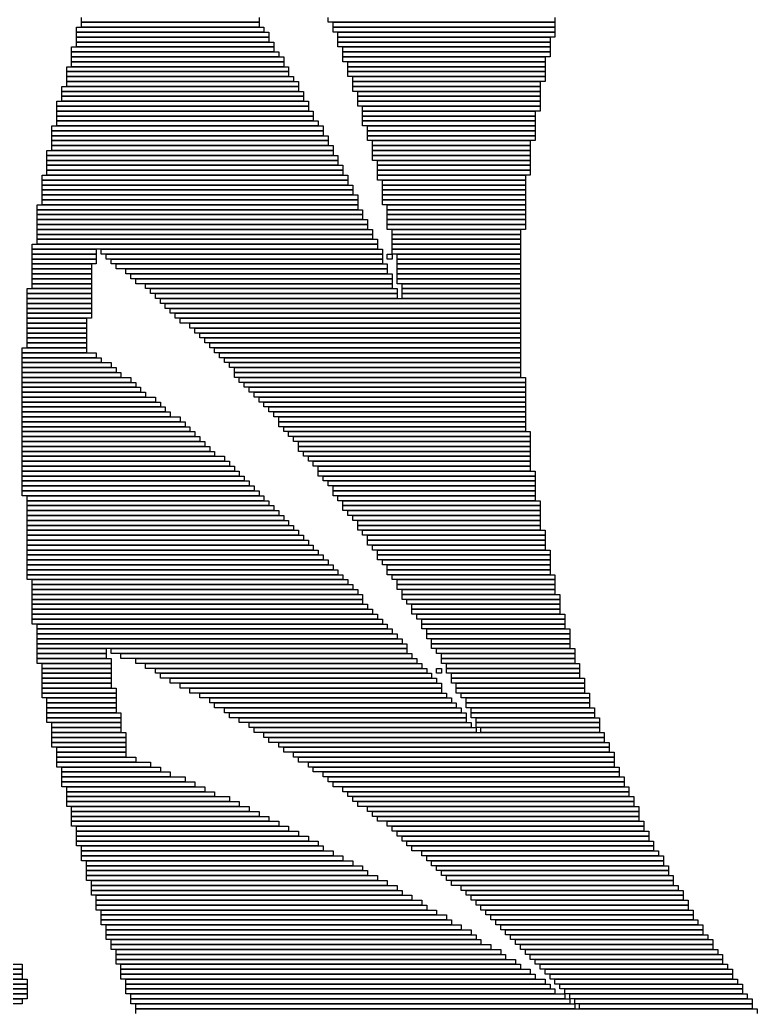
# Model space of a CAD drawing. Extents: x 24 to 1007, y 0 to 1020.
# Drawn here: x 354.5 to 504, y 213.5 to 414.5 of the extents above; entities that cross this region are included whole.
import ezdxf

# ---------------------------------------------------------------- set-up
doc = ezdxf.new("R2010")
doc.units = 0

msp = doc.modelspace()

# ---------------------------------------------------------------- linework, layer by layer
for p, q in [((367, 414), (367, 415)), ((403, 415), (403, 414)), ((417, 414), (417, 415)), ((463, 415), (463, 414)), ((366, 413), (404, 413)), ((366, 412), (366, 413)), ((403, 414), (367, 414)), ((367, 414), (403, 414)), ((367, 413), (367, 414)), ((403, 413), (367, 413)), ((403, 414), (403, 413)), ((404, 413), (404, 412)), ((463, 414), (417, 414)), ((418, 414), (463, 414)), ((418, 413), (418, 414)), ((463, 413), (418, 413)), ((418, 413), (463, 413)), ((418, 412), (418, 413)), ((463, 414), (463, 413)), ((463, 413), (463, 412)), ((404, 412), (366, 412)), ((366, 412), (405, 412)), ((366, 411), (366, 412)), ((405, 411), (366, 411)), ((366, 411), (405, 411)), ((366, 410), (366, 411)), ((405, 412), (405, 411)), ((405, 411), (405, 410)), ((463, 412), (418, 412)), ((419, 412), (463, 412)), ((419, 411), (419, 412)), ((463, 411), (419, 411)), ((419, 411), (462, 411)), ((419, 410), (419, 411)), ((462, 411), (462, 410)), ((463, 412), (463, 411)), ((365, 409), (406, 409)), ((365, 408), (365, 409)), ((405, 410), (366, 410)), ((366, 410), (406, 410)), ((366, 409), (366, 410)), ((406, 409), (366, 409)), ((406, 410), (406, 409)), ((406, 409), (406, 408)), ((462, 410), (419, 410)), ((419, 410), (462, 410)), ((419, 409), (419, 410)), ((462, 409), (419, 409)), ((420, 409), (462, 409)), ((420, 408), (420, 409)), ((462, 410), (462, 409)), ((462, 409), (462, 408)), ((406, 408), (365, 408)), ((365, 408), (407, 408)), ((365, 407), (365, 408)), ((407, 407), (365, 407)), ((365, 407), (408, 407)), ((365, 406), (365, 407)), ((407, 408), (407, 407)), ((408, 407), (408, 406)), ((462, 408), (420, 408)), ((420, 408), (462, 408)), ((420, 407), (420, 408)), ((462, 407), (420, 407)), ((420, 407), (461, 407)), ((420, 406), (420, 407)), ((461, 407), (461, 406)), ((462, 408), (462, 407)), ((364, 405), (409, 405)), ((364, 404), (364, 405)), ((408, 406), (365, 406)), ((365, 406), (408, 406)), ((365, 405), (365, 406)), ((408, 405), (365, 405)), ((408, 406), (408, 405)), ((409, 405), (409, 404)), ((461, 406), (420, 406)), ((421, 406), (461, 406)), ((421, 405), (421, 406)), ((461, 405), (421, 405)), ((421, 405), (461, 405)), ((421, 404), (421, 405)), ((461, 406), (461, 405)), ((461, 405), (461, 404)), ((409, 404), (364, 404)), ((364, 404), (409, 404)), ((364, 403), (364, 404)), ((409, 403), (364, 403)), ((364, 403), (410, 403)), ((364, 402), (364, 403)), ((410, 402), (364, 402)), ((364, 402), (411, 402)), ((364, 401), (364, 402)), ((409, 404), (409, 403)), ((410, 403), (410, 402)), ((411, 402), (411, 401)), ((461, 404), (421, 404)), ((421, 404), (461, 404)), ((421, 403), (421, 404)), ((461, 403), (421, 403)), ((422, 403), (461, 403)), ((422, 402), (422, 403)), ((461, 402), (422, 402)), ((422, 402), (460, 402)), ((422, 401), (422, 402)), ((460, 402), (460, 401)), ((461, 404), (461, 403)), ((461, 403), (461, 402)), ((363, 401), (411, 401)), ((363, 400), (363, 401)), ((411, 400), (363, 400)), ((363, 400), (412, 400)), ((363, 399), (363, 400)), ((411, 401), (364, 401)), ((411, 401), (411, 400)), ((412, 400), (412, 399)), ((460, 401), (422, 401)), ((422, 401), (460, 401)), ((422, 400), (422, 401)), ((460, 400), (422, 400)), ((423, 400), (460, 400)), ((423, 399), (423, 400)), ((460, 401), (460, 400)), ((460, 400), (460, 399)), ((362, 398), (413, 398)), ((362, 397), (362, 398)), ((412, 399), (363, 399)), ((363, 399), (412, 399)), ((363, 398), (363, 399)), ((412, 398), (363, 398)), ((412, 399), (412, 398)), ((413, 398), (413, 397)), ((460, 399), (423, 399)), ((423, 399), (460, 399)), ((423, 398), (423, 399)), ((460, 398), (423, 398)), ((423, 398), (460, 398)), ((423, 397), (423, 398)), ((460, 399), (460, 398)), ((460, 398), (460, 397)), ((413, 397), (362, 397)), ((362, 397), (413, 397)), ((362, 396), (362, 397)), ((413, 396), (362, 396)), ((362, 396), (414, 396)), ((362, 395), (362, 396)), ((413, 397), (413, 396)), ((414, 396), (414, 395)), ((460, 397), (423, 397)), ((424, 397), (460, 397)), ((424, 396), (424, 397)), ((460, 396), (424, 396)), ((424, 396), (459, 396)), ((424, 395), (424, 396)), ((459, 396), (459, 395)), ((460, 397), (460, 396)), ((414, 395), (362, 395)), ((362, 395), (414, 395)), ((362, 394), (362, 395)), ((414, 394), (362, 394)), ((362, 394), (415, 394)), ((362, 393), (362, 394)), ((414, 395), (414, 394)), ((415, 394), (415, 393)), ((459, 395), (424, 395)), ((424, 395), (459, 395)), ((424, 394), (424, 395)), ((459, 394), (424, 394)), ((424, 394), (459, 394)), ((424, 393), (424, 394)), ((459, 395), (459, 394)), ((459, 394), (459, 393)), ((361, 393), (416, 393)), ((361, 392), (361, 393)), ((416, 392), (361, 392)), ((361, 392), (416, 392)), ((361, 391), (361, 392)), ((415, 393), (362, 393)), ((416, 393), (416, 392)), ((416, 392), (416, 391)), ((459, 393), (424, 393)), ((425, 393), (459, 393)), ((425, 392), (425, 393)), ((459, 392), (425, 392)), ((425, 392), (459, 392)), ((425, 391), (425, 392)), ((459, 393), (459, 392)), ((459, 392), (459, 391)), ((416, 391), (361, 391)), ((361, 391), (417, 391)), ((361, 390), (361, 391)), ((417, 390), (361, 390)), ((361, 390), (417, 390)), ((361, 389), (361, 390)), ((417, 391), (417, 390)), ((417, 390), (417, 389)), ((459, 391), (425, 391)), ((425, 391), (459, 391)), ((425, 390), (425, 391)), ((459, 390), (425, 390)), ((426, 390), (458, 390)), ((426, 389), (426, 390)), ((458, 390), (458, 389)), ((459, 391), (459, 390)), ((360, 388), (418, 388)), ((360, 387), (360, 388)), ((417, 389), (361, 389)), ((361, 389), (418, 389)), ((361, 388), (361, 389)), ((418, 388), (361, 388)), ((418, 389), (418, 388)), ((418, 388), (418, 387)), ((458, 389), (426, 389)), ((426, 389), (458, 389)), ((426, 388), (426, 389)), ((458, 388), (426, 388)), ((426, 388), (458, 388)), ((426, 387), (426, 388)), ((458, 389), (458, 388)), ((458, 388), (458, 387)), ((418, 387), (360, 387)), ((360, 387), (419, 387)), ((360, 386), (360, 387)), ((419, 386), (360, 386)), ((360, 386), (419, 386)), ((360, 385), (360, 386)), ((419, 387), (419, 386)), ((419, 386), (419, 385)), ((458, 387), (426, 387)), ((426, 387), (458, 387)), ((426, 386), (426, 387)), ((458, 386), (426, 386)), ((427, 386), (458, 386)), ((427, 385), (427, 386)), ((458, 387), (458, 386)), ((458, 386), (458, 385)), ((419, 385), (360, 385)), ((360, 385), (420, 385)), ((360, 384), (360, 385)), ((420, 384), (360, 384)), ((360, 384), (420, 384)), ((360, 383), (360, 384)), ((420, 385), (420, 384)), ((420, 384), (420, 383)), ((458, 385), (427, 385)), ((427, 385), (458, 385)), ((427, 384), (427, 385)), ((458, 384), (427, 384)), ((427, 384), (458, 384)), ((427, 383), (427, 384)), ((458, 385), (458, 384)), ((458, 384), (458, 383)), ((359, 383), (421, 383)), ((359, 382), (359, 383)), ((421, 382), (359, 382)), ((359, 382), (421, 382)), ((359, 381), (359, 382)), ((420, 383), (360, 383)), ((421, 383), (421, 382)), ((421, 382), (421, 381)), ((458, 383), (427, 383)), ((427, 383), (457, 383)), ((427, 382), (427, 383)), ((457, 382), (427, 382)), ((428, 382), (457, 382)), ((428, 381), (428, 382)), ((457, 383), (457, 382)), ((457, 382), (457, 381)), ((421, 381), (359, 381)), ((359, 381), (422, 381)), ((359, 380), (359, 381)), ((422, 380), (359, 380)), ((359, 380), (422, 380)), ((359, 379), (359, 380)), ((422, 381), (422, 380)), ((422, 380), (422, 379)), ((457, 381), (428, 381)), ((428, 381), (457, 381)), ((428, 380), (428, 381)), ((457, 380), (428, 380)), ((428, 380), (457, 380)), ((428, 379), (428, 380)), ((457, 381), (457, 380)), ((457, 380), (457, 379)), ((422, 379), (359, 379)), ((359, 379), (423, 379)), ((359, 378), (359, 379)), ((423, 378), (359, 378)), ((359, 378), (423, 378)), ((359, 377), (359, 378)), ((423, 379), (423, 378)), ((423, 378), (423, 377)), ((457, 379), (428, 379)), ((428, 379), (457, 379)), ((428, 378), (428, 379)), ((457, 378), (428, 378)), ((428, 378), (457, 378)), ((428, 377), (428, 378)), ((457, 379), (457, 378)), ((457, 378), (457, 377)), ((358, 377), (423, 377)), ((358, 376), (358, 377)), ((423, 376), (358, 376)), ((358, 376), (424, 376)), ((358, 375), (358, 376)), ((423, 377), (359, 377)), ((423, 377), (423, 376)), ((424, 376), (424, 375)), ((457, 377), (428, 377)), ((429, 377), (457, 377)), ((429, 376), (429, 377)), ((457, 376), (429, 376)), ((429, 376), (457, 376)), ((429, 375), (429, 376)), ((457, 377), (457, 376)), ((457, 376), (457, 375)), ((424, 375), (358, 375)), ((358, 375), (424, 375)), ((358, 374), (358, 375)), ((424, 374), (358, 374)), ((358, 374), (425, 374)), ((358, 373), (358, 374)), ((424, 375), (424, 374)), ((425, 374), (425, 373)), ((457, 375), (429, 375)), ((429, 375), (457, 375)), ((429, 374), (429, 375)), ((457, 374), (429, 374)), ((429, 374), (457, 374)), ((429, 373), (429, 374)), ((457, 375), (457, 374)), ((457, 374), (457, 373)), ((425, 373), (358, 373)), ((358, 373), (425, 373)), ((358, 372), (358, 373)), ((425, 372), (358, 372)), ((358, 372), (426, 372)), ((358, 371), (358, 372)), ((425, 373), (425, 372)), ((426, 372), (426, 371)), ((457, 373), (429, 373)), ((429, 373), (457, 373)), ((429, 372), (429, 373)), ((457, 372), (429, 372)), ((430, 372), (456, 372)), ((430, 371), (430, 372)), ((456, 372), (456, 371)), ((457, 373), (457, 372)), ((426, 371), (358, 371)), ((358, 371), (426, 371)), ((358, 370), (358, 371)), ((426, 370), (358, 370)), ((358, 370), (427, 370)), ((358, 369), (358, 370)), ((426, 371), (426, 370)), ((427, 370), (427, 369)), ((456, 371), (430, 371)), ((430, 371), (456, 371)), ((430, 370), (430, 371)), ((456, 370), (430, 370)), ((430, 370), (456, 370)), ((430, 369), (430, 370)), ((456, 371), (456, 370)), ((456, 370), (456, 369)), ((357, 369), (427, 369)), ((357, 368), (357, 369)), ((427, 368), (357, 368)), ((357, 368), (370, 368)), ((357, 367), (357, 368)), ((427, 369), (358, 369)), ((370, 368), (370, 367)), ((371, 368), (428, 368)), ((371, 367), (371, 368)), ((427, 369), (427, 368)), ((428, 368), (428, 367)), ((456, 369), (430, 369)), ((430, 369), (456, 369)), ((430, 368), (430, 369)), ((456, 368), (430, 368)), ((430, 368), (456, 368)), ((430, 367), (430, 368)), ((456, 369), (456, 368)), ((456, 368), (456, 367)), ((370, 367), (357, 367)), ((357, 367), (370, 367)), ((357, 366), (357, 367)), ((370, 366), (357, 366)), ((357, 366), (370, 366)), ((357, 365), (357, 366)), ((370, 367), (370, 366)), ((370, 366), (370, 365)), ((428, 367), (371, 367)), ((372, 367), (428, 367)), ((372, 366), (372, 367)), ((428, 366), (372, 366)), ((373, 366), (428, 366)), ((373, 365), (373, 366)), ((428, 367), (428, 366)), ((428, 366), (428, 365)), ((429, 367), (430, 367)), ((429, 366), (429, 367)), ((430, 366), (429, 366)), ((456, 367), (430, 367)), ((430, 367), (430, 366)), ((431, 367), (456, 367)), ((431, 366), (431, 367)), ((456, 366), (431, 366)), ((431, 366), (456, 366)), ((431, 365), (431, 366)), ((456, 367), (456, 366)), ((456, 366), (456, 365)), ((370, 365), (357, 365)), ((357, 365), (369, 365)), ((357, 364), (357, 365)), ((369, 364), (357, 364)), ((357, 364), (369, 364)), ((357, 363), (357, 364)), ((369, 365), (369, 364)), ((369, 364), (369, 363)), ((428, 365), (373, 365)), ((374, 365), (429, 365)), ((374, 364), (374, 365)), ((429, 364), (374, 364)), ((376, 364), (429, 364)), ((376, 363), (376, 364)), ((429, 365), (429, 364)), ((429, 364), (429, 363)), ((456, 365), (431, 365)), ((431, 365), (456, 365)), ((431, 364), (431, 365)), ((456, 364), (431, 364)), ((431, 364), (456, 364)), ((431, 363), (431, 364)), ((456, 365), (456, 364)), ((456, 364), (456, 363)), ((369, 363), (357, 363)), ((357, 363), (369, 363)), ((357, 362), (357, 363)), ((369, 362), (357, 362)), ((357, 362), (369, 362)), ((357, 361), (357, 362)), ((369, 363), (369, 362)), ((369, 362), (369, 361)), ((429, 363), (376, 363)), ((377, 363), (430, 363)), ((377, 362), (377, 363)), ((430, 362), (377, 362)), ((378, 362), (430, 362)), ((378, 361), (378, 362)), ((430, 363), (430, 362)), ((430, 362), (430, 361)), ((456, 363), (431, 363)), ((431, 363), (456, 363)), ((431, 362), (431, 363)), ((456, 362), (431, 362)), ((431, 362), (456, 362)), ((431, 361), (431, 362)), ((456, 363), (456, 362)), ((456, 362), (456, 361)), ((356, 360), (369, 360)), ((356, 359), (356, 360)), ((369, 361), (357, 361)), ((357, 361), (369, 361)), ((357, 360), (357, 361)), ((369, 360), (357, 360)), ((369, 361), (369, 360)), ((369, 360), (369, 359)), ((430, 361), (378, 361)), ((380, 361), (430, 361)), ((380, 360), (380, 361)), ((430, 360), (380, 360)), ((381, 360), (431, 360)), ((381, 359), (381, 360)), ((430, 361), (430, 360)), ((456, 361), (431, 361)), ((431, 360), (431, 359)), ((432, 361), (456, 361)), ((432, 360), (432, 361)), ((456, 360), (432, 360)), ((432, 360), (456, 360)), ((432, 359), (432, 360)), ((456, 361), (456, 360)), ((456, 360), (456, 359)), ((369, 359), (356, 359)), ((356, 359), (369, 359)), ((356, 358), (356, 359)), ((369, 358), (356, 358)), ((356, 358), (369, 358)), ((356, 357), (356, 358)), ((369, 359), (369, 358)), ((369, 358), (369, 357)), ((431, 359), (381, 359)), ((382, 359), (431, 359)), ((382, 358), (382, 359)), ((431, 358), (382, 358)), ((383, 358), (456, 358)), ((383, 357), (383, 358)), ((431, 359), (431, 358)), ((456, 359), (432, 359)), ((432, 359), (456, 359)), ((432, 358), (432, 359)), ((456, 358), (432, 358)), ((456, 359), (456, 358)), ((456, 358), (456, 357)), ((369, 357), (356, 357)), ((356, 357), (369, 357)), ((356, 356), (356, 357)), ((369, 356), (356, 356)), ((356, 356), (369, 356)), ((356, 355), (356, 356)), ((369, 357), (369, 356)), ((369, 356), (369, 355)), ((456, 357), (383, 357)), ((384, 357), (456, 357)), ((384, 356), (384, 357)), ((456, 356), (384, 356)), ((385, 356), (456, 356)), ((385, 355), (385, 356)), ((456, 357), (456, 356)), ((456, 356), (456, 355)), ((369, 355), (356, 355)), ((356, 355), (369, 355)), ((356, 354), (356, 355)), ((369, 354), (356, 354)), ((356, 354), (368, 354)), ((356, 353), (356, 354)), ((368, 354), (368, 353)), ((369, 355), (369, 354)), ((456, 355), (385, 355)), ((386, 355), (456, 355)), ((386, 354), (386, 355)), ((456, 354), (386, 354)), ((387, 354), (456, 354)), ((387, 353), (387, 354)), ((456, 355), (456, 354)), ((456, 354), (456, 353)), ((368, 353), (356, 353)), ((356, 353), (368, 353)), ((356, 352), (356, 353)), ((368, 352), (356, 352)), ((356, 352), (368, 352)), ((356, 351), (356, 352)), ((368, 353), (368, 352)), ((368, 352), (368, 351)), ((456, 353), (387, 353)), ((389, 353), (456, 353)), ((389, 352), (389, 353)), ((456, 352), (389, 352)), ((390, 352), (456, 352)), ((390, 351), (390, 352)), ((456, 353), (456, 352)), ((456, 352), (456, 351)), ((368, 351), (356, 351)), ((356, 351), (368, 351)), ((356, 350), (356, 351)), ((368, 350), (356, 350)), ((356, 350), (368, 350)), ((356, 349), (356, 350)), ((368, 351), (368, 350)), ((368, 350), (368, 349)), ((456, 351), (390, 351)), ((391, 351), (456, 351)), ((391, 350), (391, 351)), ((456, 350), (391, 350)), ((392, 350), (456, 350)), ((392, 349), (392, 350)), ((456, 351), (456, 350)), ((456, 350), (456, 349)), ((355, 348), (368, 348)), ((355, 347), (355, 348)), ((368, 349), (356, 349)), ((356, 349), (368, 349)), ((356, 348), (356, 349)), ((368, 348), (356, 348)), ((368, 349), (368, 348)), ((368, 348), (368, 347)), ((456, 349), (392, 349)), ((393, 349), (456, 349)), ((393, 348), (393, 349)), ((456, 348), (393, 348)), ((394, 348), (456, 348)), ((394, 347), (394, 348)), ((456, 349), (456, 348)), ((456, 348), (456, 347)), ((368, 347), (355, 347)), ((355, 347), (370, 347)), ((355, 346), (355, 347)), ((370, 346), (355, 346)), ((355, 346), (371, 346)), ((355, 345), (355, 346)), ((370, 347), (370, 346)), ((371, 346), (371, 345)), ((456, 347), (394, 347)), ((395, 347), (456, 347)), ((395, 346), (395, 347)), ((456, 346), (395, 346)), ((396, 346), (456, 346)), ((396, 345), (396, 346)), ((456, 347), (456, 346)), ((456, 346), (456, 345)), ((371, 345), (355, 345)), ((355, 345), (373, 345)), ((355, 344), (355, 345)), ((373, 344), (355, 344)), ((355, 344), (374, 344)), ((355, 343), (355, 344)), ((373, 345), (373, 344)), ((374, 344), (374, 343)), ((456, 345), (396, 345)), ((397, 345), (456, 345)), ((397, 344), (397, 345)), ((456, 344), (397, 344)), ((398, 344), (456, 344)), ((398, 343), (398, 344)), ((456, 345), (456, 344)), ((456, 344), (456, 343)), ((374, 343), (355, 343)), ((355, 343), (375, 343)), ((355, 342), (355, 343)), ((375, 342), (355, 342)), ((355, 342), (377, 342)), ((355, 341), (355, 342)), ((375, 343), (375, 342)), ((377, 342), (377, 341)), ((456, 343), (398, 343)), ((398, 343), (456, 343)), ((398, 342), (398, 343)), ((456, 342), (398, 342)), ((399, 342), (457, 342)), ((399, 341), (399, 342)), ((456, 343), (456, 342)), ((457, 342), (457, 341)), ((377, 341), (355, 341)), ((355, 341), (378, 341)), ((355, 340), (355, 341)), ((378, 340), (355, 340)), ((355, 340), (379, 340)), ((355, 339), (355, 340)), ((378, 341), (378, 340)), ((379, 340), (379, 339)), ((457, 341), (399, 341)), ((400, 341), (457, 341)), ((400, 340), (400, 341)), ((457, 340), (400, 340)), ((401, 340), (457, 340)), ((401, 339), (401, 340)), ((457, 341), (457, 340)), ((457, 340), (457, 339)), ((379, 339), (355, 339)), ((355, 339), (380, 339)), ((355, 338), (355, 339)), ((380, 338), (355, 338)), ((355, 338), (382, 338)), ((355, 337), (355, 338)), ((380, 339), (380, 338)), ((382, 338), (382, 337)), ((457, 339), (401, 339)), ((402, 339), (457, 339)), ((402, 338), (402, 339)), ((457, 338), (402, 338)), ((403, 338), (457, 338)), ((403, 337), (403, 338)), ((457, 339), (457, 338)), ((457, 338), (457, 337)), ((382, 337), (355, 337)), ((355, 337), (383, 337)), ((355, 336), (355, 337)), ((383, 336), (355, 336)), ((355, 336), (384, 336)), ((355, 335), (355, 336)), ((383, 337), (383, 336)), ((384, 336), (384, 335)), ((457, 337), (403, 337)), ((404, 337), (457, 337)), ((404, 336), (404, 337)), ((457, 336), (404, 336)), ((405, 336), (457, 336)), ((405, 335), (405, 336)), ((457, 337), (457, 336)), ((457, 336), (457, 335)), ((384, 335), (355, 335)), ((355, 335), (385, 335)), ((355, 334), (355, 335)), ((385, 334), (355, 334)), ((355, 334), (387, 334)), ((355, 333), (355, 334)), ((385, 335), (385, 334)), ((387, 334), (387, 333)), ((457, 335), (405, 335)), ((406, 335), (457, 335)), ((406, 334), (406, 335)), ((457, 334), (406, 334)), ((407, 334), (457, 334)), ((407, 333), (407, 334)), ((457, 335), (457, 334)), ((457, 334), (457, 333)), ((387, 333), (355, 333)), ((355, 333), (388, 333)), ((355, 332), (355, 333)), ((388, 332), (355, 332)), ((355, 332), (389, 332)), ((355, 331), (355, 332)), ((388, 333), (388, 332)), ((389, 332), (389, 331)), ((457, 333), (407, 333)), ((407, 333), (457, 333)), ((407, 332), (407, 333)), ((457, 332), (407, 332)), ((408, 332), (457, 332)), ((408, 331), (408, 332)), ((457, 333), (457, 332)), ((457, 332), (457, 331)), ((389, 331), (355, 331)), ((355, 331), (390, 331)), ((355, 330), (355, 331)), ((390, 330), (355, 330)), ((355, 330), (391, 330)), ((355, 329), (355, 330)), ((390, 331), (390, 330)), ((391, 330), (391, 329)), ((457, 331), (408, 331)), ((409, 331), (458, 331)), ((409, 330), (409, 331)), ((458, 330), (409, 330)), ((410, 330), (458, 330)), ((410, 329), (410, 330)), ((458, 331), (458, 330)), ((458, 330), (458, 329)), ((391, 329), (355, 329)), ((355, 329), (392, 329)), ((355, 328), (355, 329)), ((392, 328), (355, 328)), ((355, 328), (393, 328)), ((355, 327), (355, 328)), ((392, 329), (392, 328)), ((393, 328), (393, 327)), ((458, 329), (410, 329)), ((411, 329), (458, 329)), ((411, 328), (411, 329)), ((458, 328), (411, 328)), ((411, 328), (458, 328)), ((411, 327), (411, 328)), ((458, 329), (458, 328)), ((458, 328), (458, 327)), ((393, 327), (355, 327)), ((355, 327), (394, 327)), ((355, 326), (355, 327)), ((394, 326), (355, 326)), ((355, 326), (396, 326)), ((355, 325), (355, 326)), ((394, 327), (394, 326)), ((396, 326), (396, 325)), ((458, 327), (411, 327)), ((412, 327), (458, 327)), ((412, 326), (412, 327)), ((458, 326), (412, 326)), ((413, 326), (458, 326)), ((413, 325), (413, 326)), ((458, 327), (458, 326)), ((458, 326), (458, 325)), ((396, 325), (355, 325)), ((355, 325), (397, 325)), ((355, 324), (355, 325)), ((397, 324), (355, 324)), ((355, 324), (398, 324)), ((355, 323), (355, 324)), ((397, 325), (397, 324)), ((398, 324), (398, 323)), ((458, 325), (413, 325)), ((414, 325), (458, 325)), ((414, 324), (414, 325)), ((458, 324), (414, 324)), ((415, 324), (458, 324)), ((415, 323), (415, 324)), ((458, 325), (458, 324)), ((458, 324), (458, 323)), ((398, 323), (355, 323)), ((355, 323), (399, 323)), ((355, 322), (355, 323)), ((399, 322), (355, 322)), ((355, 322), (400, 322)), ((355, 321), (355, 322)), ((399, 323), (399, 322)), ((400, 322), (400, 321)), ((458, 323), (415, 323)), ((415, 323), (459, 323)), ((415, 322), (415, 323)), ((459, 322), (415, 322)), ((416, 322), (459, 322)), ((416, 321), (416, 322)), ((459, 323), (459, 322)), ((459, 322), (459, 321)), ((400, 321), (355, 321)), ((355, 321), (401, 321)), ((355, 320), (355, 321)), ((401, 320), (355, 320)), ((355, 320), (402, 320)), ((355, 319), (355, 320)), ((401, 321), (401, 320)), ((402, 320), (402, 319)), ((459, 321), (416, 321)), ((417, 321), (459, 321)), ((417, 320), (417, 321)), ((459, 320), (417, 320)), ((418, 320), (459, 320)), ((418, 319), (418, 320)), ((459, 321), (459, 320)), ((459, 320), (459, 319)), ((402, 319), (355, 319)), ((355, 319), (403, 319)), ((355, 318), (355, 319)), ((403, 318), (355, 318)), ((356, 318), (404, 318)), ((356, 317), (356, 318)), ((403, 319), (403, 318)), ((404, 318), (404, 317)), ((459, 319), (418, 319)), ((418, 319), (459, 319)), ((418, 318), (418, 319)), ((459, 318), (418, 318)), ((419, 318), (459, 318)), ((419, 317), (419, 318)), ((459, 319), (459, 318)), ((459, 318), (459, 317)), ((404, 317), (356, 317)), ((356, 317), (405, 317)), ((356, 316), (356, 317)), ((405, 316), (356, 316)), ((356, 316), (406, 316)), ((356, 315), (356, 316)), ((405, 317), (405, 316)), ((406, 316), (406, 315)), ((459, 317), (419, 317)), ((420, 317), (460, 317)), ((420, 316), (420, 317)), ((460, 316), (420, 316)), ((420, 316), (460, 316)), ((420, 315), (420, 316)), ((460, 317), (460, 316)), ((460, 316), (460, 315)), ((406, 315), (356, 315)), ((356, 315), (407, 315)), ((356, 314), (356, 315)), ((407, 314), (356, 314)), ((356, 314), (408, 314)), ((356, 313), (356, 314)), ((407, 315), (407, 314)), ((408, 314), (408, 313)), ((460, 315), (420, 315)), ((421, 315), (460, 315)), ((421, 314), (421, 315)), ((460, 314), (421, 314)), ((422, 314), (460, 314)), ((422, 313), (422, 314)), ((460, 315), (460, 314)), ((460, 314), (460, 313)), ((408, 313), (356, 313)), ((356, 313), (409, 313)), ((356, 312), (356, 313)), ((409, 312), (356, 312)), ((356, 312), (410, 312)), ((356, 311), (356, 312)), ((409, 313), (409, 312)), ((410, 312), (410, 311)), ((460, 313), (422, 313)), ((423, 313), (460, 313)), ((423, 312), (423, 313)), ((460, 312), (423, 312)), ((423, 312), (460, 312)), ((423, 311), (423, 312)), ((460, 313), (460, 312)), ((460, 312), (460, 311)), ((410, 311), (356, 311)), ((356, 311), (411, 311)), ((356, 310), (356, 311)), ((411, 310), (356, 310)), ((356, 310), (412, 310)), ((356, 309), (356, 310)), ((411, 311), (411, 310)), ((412, 310), (412, 309)), ((460, 311), (423, 311)), ((424, 311), (461, 311)), ((424, 310), (424, 311)), ((461, 310), (424, 310)), ((425, 310), (461, 310)), ((425, 309), (425, 310)), ((461, 311), (461, 310)), ((461, 310), (461, 309)), ((412, 309), (356, 309)), ((356, 309), (413, 309)), ((356, 308), (356, 309)), ((413, 308), (356, 308)), ((356, 308), (414, 308)), ((356, 307), (356, 308)), ((413, 309), (413, 308)), ((414, 308), (414, 307)), ((461, 309), (425, 309)), ((425, 309), (461, 309)), ((425, 308), (425, 309)), ((461, 308), (425, 308)), ((426, 308), (461, 308)), ((426, 307), (426, 308)), ((461, 309), (461, 308)), ((461, 308), (461, 307)), ((414, 307), (356, 307)), ((356, 307), (415, 307)), ((356, 306), (356, 307)), ((415, 306), (356, 306)), ((356, 306), (416, 306)), ((356, 305), (356, 306)), ((415, 307), (415, 306)), ((416, 306), (416, 305)), ((461, 307), (426, 307)), ((427, 307), (462, 307)), ((427, 306), (427, 307)), ((462, 306), (427, 306)), ((427, 306), (462, 306)), ((427, 305), (427, 306)), ((462, 307), (462, 306)), ((462, 306), (462, 305)), ((416, 305), (356, 305)), ((356, 305), (417, 305)), ((356, 304), (356, 305)), ((417, 304), (356, 304)), ((356, 304), (418, 304)), ((356, 303), (356, 304)), ((417, 305), (417, 304)), ((418, 304), (418, 303)), ((462, 305), (427, 305)), ((428, 305), (462, 305)), ((428, 304), (428, 305)), ((462, 304), (428, 304)), ((429, 304), (462, 304)), ((429, 303), (429, 304)), ((462, 305), (462, 304)), ((462, 304), (462, 303)), ((418, 303), (356, 303)), ((356, 303), (419, 303)), ((356, 302), (356, 303)), ((419, 302), (356, 302)), ((356, 302), (420, 302)), ((356, 301), (356, 302)), ((419, 303), (419, 302)), ((420, 302), (420, 301)), ((462, 303), (429, 303)), ((429, 303), (462, 303)), ((429, 302), (429, 303)), ((462, 302), (429, 302)), ((430, 302), (463, 302)), ((430, 301), (430, 302)), ((462, 303), (462, 302)), ((463, 302), (463, 301)), ((420, 301), (356, 301)), ((357, 301), (421, 301)), ((357, 300), (357, 301)), ((421, 300), (357, 300)), ((357, 300), (422, 300)), ((357, 299), (357, 300)), ((421, 301), (421, 300)), ((422, 300), (422, 299)), ((463, 301), (430, 301)), ((431, 301), (463, 301)), ((431, 300), (431, 301)), ((463, 300), (431, 300)), ((431, 300), (463, 300)), ((431, 299), (431, 300)), ((463, 301), (463, 300)), ((463, 300), (463, 299)), ((422, 299), (357, 299)), ((357, 299), (423, 299)), ((357, 298), (357, 299)), ((423, 298), (357, 298)), ((357, 298), (424, 298)), ((357, 297), (357, 298)), ((423, 299), (423, 298)), ((424, 298), (424, 297)), ((463, 299), (431, 299)), ((432, 299), (463, 299)), ((432, 298), (432, 299)), ((463, 298), (432, 298)), ((432, 298), (464, 298)), ((432, 297), (432, 298)), ((463, 299), (463, 298)), ((464, 298), (464, 297)), ((424, 297), (357, 297)), ((357, 297), (424, 297)), ((357, 296), (357, 297)), ((424, 296), (357, 296)), ((357, 296), (425, 296)), ((357, 295), (357, 296)), ((424, 297), (424, 296)), ((425, 296), (425, 295)), ((464, 297), (432, 297)), ((433, 297), (464, 297)), ((433, 296), (433, 297)), ((464, 296), (433, 296)), ((434, 296), (464, 296)), ((434, 295), (434, 296)), ((464, 297), (464, 296)), ((464, 296), (464, 295)), ((425, 295), (357, 295)), ((357, 295), (426, 295)), ((357, 294), (357, 295)), ((426, 294), (357, 294)), ((357, 294), (427, 294)), ((357, 293), (357, 294)), ((426, 295), (426, 294)), ((427, 294), (427, 293)), ((464, 295), (434, 295)), ((434, 295), (464, 295)), ((434, 294), (434, 295)), ((464, 294), (434, 294)), ((435, 294), (465, 294)), ((435, 293), (435, 294)), ((464, 295), (464, 294)), ((465, 294), (465, 293)), ((427, 293), (357, 293)), ((357, 293), (428, 293)), ((357, 292), (357, 293)), ((428, 292), (357, 292)), ((358, 292), (429, 292)), ((358, 291), (358, 292)), ((428, 293), (428, 292)), ((429, 292), (429, 291)), ((465, 293), (435, 293)), ((436, 293), (465, 293)), ((436, 292), (436, 293)), ((465, 292), (436, 292)), ((436, 292), (465, 292)), ((436, 291), (436, 292)), ((465, 293), (465, 292)), ((465, 292), (465, 291)), ((429, 291), (358, 291)), ((358, 291), (430, 291)), ((358, 290), (358, 291)), ((430, 290), (358, 290)), ((358, 290), (431, 290)), ((358, 289), (358, 290)), ((430, 291), (430, 290)), ((431, 290), (431, 289)), ((465, 291), (436, 291)), ((437, 291), (466, 291)), ((437, 290), (437, 291)), ((466, 290), (437, 290)), ((437, 290), (466, 290)), ((437, 289), (437, 290)), ((466, 291), (466, 290)), ((466, 290), (466, 289)), ((431, 289), (358, 289)), ((358, 289), (432, 289)), ((358, 288), (358, 289)), ((432, 288), (358, 288)), ((358, 288), (433, 288)), ((358, 287), (358, 288)), ((432, 289), (432, 288)), ((433, 288), (433, 287)), ((466, 289), (437, 289)), ((438, 289), (466, 289)), ((438, 288), (438, 289)), ((466, 288), (438, 288)), ((438, 288), (466, 288)), ((438, 287), (438, 288)), ((466, 289), (466, 288)), ((466, 288), (466, 287)), ((433, 287), (358, 287)), ((358, 287), (372, 287)), ((358, 286), (358, 287)), ((372, 286), (358, 286)), ((358, 286), (372, 286)), ((358, 285), (358, 286)), ((372, 287), (372, 286)), ((372, 286), (372, 285)), ((373, 287), (433, 287)), ((373, 286), (373, 287)), ((433, 286), (373, 286)), ((375, 286), (434, 286)), ((375, 285), (375, 286)), ((433, 287), (433, 286)), ((434, 286), (434, 285)), ((466, 287), (438, 287)), ((439, 287), (467, 287)), ((439, 286), (439, 287)), ((467, 286), (439, 286)), ((440, 286), (467, 286)), ((440, 285), (440, 286)), ((467, 287), (467, 286)), ((467, 286), (467, 285)), ((372, 285), (358, 285)), ((358, 285), (373, 285)), ((358, 284), (358, 285)), ((373, 284), (358, 284)), ((359, 284), (373, 284)), ((359, 283), (359, 284)), ((373, 285), (373, 284)), ((373, 284), (373, 283)), ((434, 285), (375, 285)), ((378, 285), (435, 285)), ((378, 284), (378, 285)), ((435, 284), (378, 284)), ((380, 284), (436, 284)), ((380, 283), (380, 284)), ((435, 285), (435, 284)), ((436, 284), (436, 283)), ((467, 285), (440, 285)), ((440, 285), (467, 285)), ((440, 284), (440, 285)), ((467, 284), (440, 284)), ((441, 284), (468, 284)), ((441, 283), (441, 284)), ((467, 285), (467, 284)), ((468, 284), (468, 283)), ((373, 283), (359, 283)), ((359, 283), (373, 283)), ((359, 282), (359, 283)), ((373, 282), (359, 282)), ((359, 282), (373, 282)), ((359, 281), (359, 282)), ((373, 283), (373, 282)), ((373, 282), (373, 281)), ((436, 283), (380, 283)), ((382, 283), (437, 283)), ((382, 282), (382, 283)), ((437, 282), (382, 282)), ((383, 282), (438, 282)), ((383, 281), (383, 282)), ((437, 283), (437, 282)), ((438, 282), (438, 281)), ((439, 283), (440, 283)), ((439, 282), (439, 283)), ((440, 282), (439, 282)), ((440, 283), (440, 282)), ((468, 283), (441, 283)), ((441, 283), (468, 283)), ((441, 282), (441, 283)), ((468, 282), (441, 282)), ((442, 282), (468, 282)), ((442, 281), (442, 282)), ((468, 283), (468, 282)), ((468, 282), (468, 281)), ((373, 281), (359, 281)), ((359, 281), (373, 281)), ((359, 280), (359, 281)), ((373, 280), (359, 280)), ((359, 280), (373, 280)), ((359, 279), (359, 280)), ((373, 281), (373, 280)), ((373, 280), (373, 279)), ((438, 281), (383, 281)), ((385, 281), (439, 281)), ((385, 280), (385, 281)), ((439, 280), (385, 280)), ((387, 280), (440, 280)), ((387, 279), (387, 280)), ((439, 281), (439, 280)), ((440, 280), (440, 279)), ((468, 281), (442, 281)), ((442, 281), (469, 281)), ((442, 280), (442, 281)), ((469, 280), (442, 280)), ((443, 280), (469, 280)), ((443, 279), (443, 280)), ((469, 281), (469, 280)), ((469, 280), (469, 279)), ((373, 279), (359, 279)), ((359, 279), (374, 279)), ((359, 278), (359, 279)), ((374, 278), (359, 278)), ((359, 278), (374, 278)), ((359, 277), (359, 278)), ((374, 279), (374, 278)), ((374, 278), (374, 277)), ((440, 279), (387, 279)), ((389, 279), (440, 279)), ((389, 278), (389, 279)), ((440, 278), (389, 278)), ((391, 278), (441, 278)), ((391, 277), (391, 278)), ((440, 279), (440, 278)), ((441, 278), (441, 277)), ((469, 279), (443, 279)), ((443, 279), (469, 279)), ((443, 278), (443, 279)), ((469, 278), (443, 278)), ((444, 278), (470, 278)), ((444, 277), (444, 278)), ((469, 279), (469, 278)), ((470, 278), (470, 277)), ((374, 277), (359, 277)), ((360, 277), (374, 277)), ((360, 276), (360, 277)), ((374, 276), (360, 276)), ((360, 276), (374, 276)), ((360, 275), (360, 276)), ((374, 277), (374, 276)), ((374, 276), (374, 275)), ((441, 277), (391, 277)), ((393, 277), (442, 277)), ((393, 276), (393, 277)), ((442, 276), (393, 276)), ((394, 276), (443, 276)), ((394, 275), (394, 276)), ((442, 277), (442, 276)), ((443, 276), (443, 275)), ((470, 277), (444, 277)), ((445, 277), (470, 277)), ((445, 276), (445, 277)), ((470, 276), (445, 276)), ((445, 276), (470, 276)), ((445, 275), (445, 276)), ((470, 277), (470, 276)), ((470, 276), (470, 275)), ((374, 275), (360, 275)), ((360, 275), (374, 275)), ((360, 274), (360, 275)), ((374, 274), (360, 274)), ((360, 274), (375, 274)), ((360, 273), (360, 274)), ((374, 275), (374, 274)), ((375, 274), (375, 273)), ((443, 275), (394, 275)), ((396, 275), (444, 275)), ((396, 274), (396, 275)), ((444, 274), (396, 274)), ((397, 274), (445, 274)), ((397, 273), (397, 274)), ((444, 275), (444, 274)), ((470, 275), (445, 275)), ((445, 274), (445, 273)), ((446, 275), (471, 275)), ((446, 274), (446, 275)), ((471, 274), (446, 274)), ((446, 274), (471, 274)), ((446, 273), (446, 274)), ((471, 275), (471, 274)), ((471, 274), (471, 273)), ((375, 273), (360, 273)), ((360, 273), (375, 273)), ((360, 272), (360, 273)), ((375, 272), (360, 272)), ((361, 272), (375, 272)), ((361, 271), (361, 272)), ((375, 273), (375, 272)), ((375, 272), (375, 271)), ((445, 273), (397, 273)), ((399, 273), (445, 273)), ((399, 272), (399, 273)), ((445, 272), (399, 272)), ((401, 272), (446, 272)), ((401, 271), (401, 272)), ((445, 273), (445, 272)), ((471, 273), (446, 273)), ((446, 272), (446, 271)), ((447, 273), (472, 273)), ((447, 272), (447, 273)), ((472, 272), (447, 272)), ((447, 272), (472, 272)), ((447, 271), (447, 272)), ((472, 273), (472, 272)), ((472, 272), (472, 271)), ((375, 271), (361, 271)), ((361, 271), (375, 271)), ((361, 270), (361, 271)), ((375, 270), (361, 270)), ((361, 270), (376, 270)), ((361, 269), (361, 270)), ((375, 271), (375, 270)), ((376, 270), (376, 269)), ((446, 271), (401, 271)), ((402, 271), (447, 271)), ((402, 270), (402, 271)), ((447, 270), (402, 270)), ((404, 270), (473, 270)), ((404, 269), (404, 270)), ((472, 271), (447, 271)), ((447, 271), (447, 270)), ((448, 271), (472, 271)), ((448, 270), (448, 271)), ((472, 270), (448, 270)), ((472, 271), (472, 270)), ((473, 270), (473, 269)), ((376, 269), (361, 269)), ((361, 269), (376, 269)), ((361, 268), (361, 269)), ((376, 268), (361, 268)), ((361, 268), (376, 268)), ((361, 267), (361, 268)), ((376, 269), (376, 268)), ((376, 268), (376, 267)), ((473, 269), (404, 269)), ((405, 269), (473, 269)), ((405, 268), (405, 269)), ((473, 268), (405, 268)), ((407, 268), (474, 268)), ((407, 267), (407, 268)), ((473, 269), (473, 268)), ((474, 268), (474, 267)), ((376, 267), (361, 267)), ((362, 267), (376, 267)), ((362, 266), (362, 267)), ((376, 266), (362, 266)), ((362, 266), (376, 266)), ((362, 265), (362, 266)), ((376, 267), (376, 266)), ((376, 266), (376, 265)), ((474, 267), (407, 267)), ((408, 267), (474, 267)), ((408, 266), (408, 267)), ((474, 266), (408, 266)), ((410, 266), (475, 266)), ((410, 265), (410, 266)), ((474, 267), (474, 266)), ((475, 266), (475, 265)), ((376, 265), (362, 265)), ((362, 265), (378, 265)), ((362, 264), (362, 265)), ((378, 264), (362, 264)), ((362, 264), (381, 264)), ((362, 263), (362, 264)), ((378, 265), (378, 264)), ((381, 264), (381, 263)), ((475, 265), (410, 265)), ((411, 265), (475, 265)), ((411, 264), (411, 265)), ((475, 264), (411, 264)), ((413, 264), (475, 264)), ((413, 263), (413, 264)), ((475, 265), (475, 264)), ((475, 264), (475, 263)), ((381, 263), (362, 263)), ((363, 263), (383, 263)), ((363, 262), (363, 263)), ((383, 262), (363, 262)), ((363, 262), (385, 262)), ((363, 261), (363, 262)), ((383, 263), (383, 262)), ((385, 262), (385, 261)), ((475, 263), (413, 263)), ((414, 263), (476, 263)), ((414, 262), (414, 263)), ((476, 262), (414, 262)), ((416, 262), (476, 262)), ((416, 261), (416, 262)), ((476, 263), (476, 262)), ((476, 262), (476, 261)), ((385, 261), (363, 261)), ((363, 261), (388, 261)), ((363, 260), (363, 261)), ((388, 260), (363, 260)), ((363, 260), (390, 260)), ((363, 259), (363, 260)), ((388, 261), (388, 260)), ((390, 260), (390, 259)), ((476, 261), (416, 261)), ((417, 261), (477, 261)), ((417, 260), (417, 261)), ((477, 260), (417, 260)), ((418, 260), (477, 260)), ((418, 259), (418, 260)), ((477, 261), (477, 260)), ((477, 260), (477, 259)), ((390, 259), (363, 259)), ((364, 259), (392, 259)), ((364, 258), (364, 259)), ((392, 258), (364, 258)), ((364, 258), (394, 258)), ((364, 257), (364, 258)), ((392, 259), (392, 258)), ((394, 258), (394, 257)), ((477, 259), (418, 259)), ((420, 259), (478, 259)), ((420, 258), (420, 259)), ((478, 258), (420, 258)), ((421, 258), (478, 258)), ((421, 257), (421, 258)), ((478, 259), (478, 258)), ((478, 258), (478, 257)), ((394, 257), (364, 257)), ((364, 257), (397, 257)), ((364, 256), (364, 257)), ((397, 256), (364, 256)), ((364, 256), (399, 256)), ((364, 255), (364, 256)), ((397, 257), (397, 256)), ((399, 256), (399, 255)), ((478, 257), (421, 257)), ((422, 257), (479, 257)), ((422, 256), (422, 257)), ((479, 256), (422, 256)), ((423, 256), (479, 256)), ((423, 255), (423, 256)), ((479, 257), (479, 256)), ((479, 256), (479, 255)), ((399, 255), (364, 255)), ((365, 255), (401, 255)), ((365, 254), (365, 255)), ((401, 254), (365, 254)), ((365, 254), (403, 254)), ((365, 253), (365, 254)), ((401, 255), (401, 254)), ((403, 254), (403, 253)), ((479, 255), (423, 255)), ((425, 255), (480, 255)), ((425, 254), (425, 255)), ((480, 254), (425, 254)), ((426, 254), (480, 254)), ((426, 253), (426, 254)), ((480, 255), (480, 254)), ((480, 254), (480, 253)), ((403, 253), (365, 253)), ((365, 253), (405, 253)), ((365, 252), (365, 253)), ((405, 252), (365, 252)), ((365, 252), (407, 252)), ((365, 251), (365, 252)), ((405, 253), (405, 252)), ((407, 252), (407, 251)), ((480, 253), (426, 253)), ((427, 253), (480, 253)), ((427, 252), (427, 253)), ((480, 252), (427, 252)), ((429, 252), (481, 252)), ((429, 251), (429, 252)), ((480, 253), (480, 252)), ((481, 252), (481, 251)), ((407, 251), (365, 251)), ((366, 251), (409, 251)), ((366, 250), (366, 251)), ((409, 250), (366, 250)), ((366, 250), (411, 250)), ((366, 249), (366, 250)), ((409, 251), (409, 250)), ((411, 250), (411, 249)), ((481, 251), (429, 251)), ((430, 251), (481, 251)), ((430, 250), (430, 251)), ((481, 250), (430, 250)), ((431, 250), (482, 250)), ((431, 249), (431, 250)), ((481, 251), (481, 250)), ((482, 250), (482, 249)), ((411, 249), (366, 249)), ((366, 249), (413, 249)), ((366, 248), (366, 249)), ((413, 248), (366, 248)), ((366, 248), (415, 248)), ((366, 247), (366, 248)), ((413, 249), (413, 248)), ((415, 248), (415, 247)), ((482, 249), (431, 249)), ((432, 249), (482, 249)), ((432, 248), (432, 249)), ((482, 248), (432, 248)), ((433, 248), (483, 248)), ((433, 247), (433, 248)), ((482, 249), (482, 248)), ((483, 248), (483, 247)), ((415, 247), (366, 247)), ((367, 247), (416, 247)), ((367, 246), (367, 247)), ((416, 246), (367, 246)), ((367, 246), (418, 246)), ((367, 245), (367, 246)), ((416, 247), (416, 246)), ((418, 246), (418, 245)), ((483, 247), (433, 247)), ((434, 247), (483, 247)), ((434, 246), (434, 247)), ((483, 246), (434, 246)), ((436, 246), (484, 246)), ((436, 245), (436, 246)), ((483, 247), (483, 246)), ((484, 246), (484, 245)), ((418, 245), (367, 245)), ((367, 245), (420, 245)), ((367, 244), (367, 245)), ((420, 244), (367, 244)), ((368, 244), (422, 244)), ((368, 243), (368, 244)), ((420, 245), (420, 244)), ((422, 244), (422, 243)), ((484, 245), (436, 245)), ((437, 245), (485, 245)), ((437, 244), (437, 245)), ((485, 244), (437, 244)), ((438, 244), (485, 244)), ((438, 243), (438, 244)), ((485, 245), (485, 244)), ((485, 244), (485, 243)), ((422, 243), (368, 243)), ((368, 243), (424, 243)), ((368, 242), (368, 243)), ((424, 242), (368, 242)), ((368, 242), (425, 242)), ((368, 241), (368, 242)), ((424, 243), (424, 242)), ((425, 242), (425, 241)), ((485, 243), (438, 243)), ((439, 243), (486, 243)), ((439, 242), (439, 243)), ((486, 242), (439, 242)), ((440, 242), (486, 242)), ((440, 241), (440, 242)), ((486, 243), (486, 242)), ((486, 242), (486, 241)), ((425, 241), (368, 241)), ((368, 241), (427, 241)), ((368, 240), (368, 241)), ((427, 240), (368, 240)), ((369, 240), (429, 240)), ((369, 239), (369, 240)), ((427, 241), (427, 240)), ((429, 240), (429, 239)), ((486, 241), (440, 241)), ((441, 241), (487, 241)), ((441, 240), (441, 241)), ((487, 240), (441, 240)), ((442, 240), (487, 240)), ((442, 239), (442, 240)), ((487, 241), (487, 240)), ((487, 240), (487, 239)), ((429, 239), (369, 239)), ((369, 239), (431, 239)), ((369, 238), (369, 239)), ((431, 238), (369, 238)), ((369, 238), (432, 238)), ((369, 237), (369, 238)), ((431, 239), (431, 238)), ((432, 238), (432, 237)), ((487, 239), (442, 239)), ((444, 239), (488, 239)), ((444, 238), (444, 239)), ((488, 238), (444, 238)), ((445, 238), (489, 238)), ((445, 237), (445, 238)), ((488, 239), (488, 238)), ((489, 238), (489, 237)), ((432, 237), (369, 237)), ((370, 237), (434, 237)), ((370, 236), (370, 237)), ((434, 236), (370, 236)), ((370, 236), (436, 236)), ((370, 235), (370, 236)), ((434, 237), (434, 236)), ((436, 236), (436, 235)), ((489, 237), (445, 237)), ((446, 237), (489, 237)), ((446, 236), (446, 237)), ((489, 236), (446, 236)), ((447, 236), (490, 236)), ((447, 235), (447, 236)), ((489, 237), (489, 236)), ((490, 236), (490, 235)), ((436, 235), (370, 235)), ((370, 235), (437, 235)), ((370, 234), (370, 235)), ((437, 234), (370, 234)), ((371, 234), (439, 234)), ((371, 233), (371, 234)), ((437, 235), (437, 234)), ((439, 234), (439, 233)), ((490, 235), (447, 235)), ((448, 235), (490, 235)), ((448, 234), (448, 235)), ((490, 234), (448, 234)), ((449, 234), (491, 234)), ((449, 233), (449, 234)), ((490, 235), (490, 234)), ((491, 234), (491, 233)), ((439, 233), (371, 233)), ((371, 233), (441, 233)), ((371, 232), (371, 233)), ((441, 232), (371, 232)), ((371, 232), (442, 232)), ((371, 231), (371, 232)), ((441, 233), (441, 232)), ((442, 232), (442, 231)), ((491, 233), (449, 233)), ((450, 233), (491, 233)), ((450, 232), (450, 233)), ((491, 232), (450, 232)), ((451, 232), (492, 232)), ((451, 231), (451, 232)), ((491, 233), (491, 232)), ((492, 232), (492, 231)), ((442, 231), (371, 231)), ((372, 231), (444, 231)), ((372, 230), (372, 231)), ((444, 230), (372, 230)), ((372, 230), (446, 230)), ((372, 229), (372, 230)), ((444, 231), (444, 230)), ((446, 230), (446, 229)), ((492, 231), (451, 231)), ((452, 231), (493, 231)), ((452, 230), (452, 231)), ((493, 230), (452, 230)), ((453, 230), (493, 230)), ((453, 229), (453, 230)), ((493, 231), (493, 230)), ((493, 230), (493, 229)), ((446, 229), (372, 229)), ((372, 229), (447, 229)), ((372, 228), (372, 229)), ((447, 228), (372, 228)), ((373, 228), (448, 228)), ((373, 227), (373, 228)), ((447, 229), (447, 228)), ((448, 228), (448, 227)), ((493, 229), (453, 229)), ((454, 229), (494, 229)), ((454, 228), (454, 229)), ((494, 228), (454, 228)), ((455, 228), (495, 228)), ((455, 227), (455, 228)), ((494, 229), (494, 228)), ((495, 228), (495, 227)), ((448, 227), (373, 227)), ((373, 227), (450, 227)), ((373, 226), (373, 227)), ((450, 226), (373, 226)), ((374, 226), (452, 226)), ((374, 225), (374, 226)), ((450, 227), (450, 226)), ((452, 226), (452, 225)), ((495, 227), (455, 227)), ((456, 227), (495, 227)), ((456, 226), (456, 227)), ((495, 226), (456, 226)), ((457, 226), (496, 226)), ((457, 225), (457, 226)), ((495, 227), (495, 226)), ((496, 226), (496, 225)), ((452, 225), (374, 225)), ((374, 225), (453, 225)), ((374, 224), (374, 225)), ((453, 224), (374, 224)), ((374, 224), (455, 224)), ((374, 223), (374, 224)), ((453, 225), (453, 224)), ((455, 224), (455, 223)), ((496, 225), (457, 225)), ((458, 225), (497, 225)), ((458, 224), (458, 225)), ((497, 224), (458, 224)), ((459, 224), (497, 224)), ((459, 223), (459, 224)), ((497, 225), (497, 224)), ((497, 224), (497, 223)), ((251, 223), (355, 223)), ((355, 222), (251, 222)), ((252, 222), (355, 222)), ((355, 223), (355, 222)), ((355, 222), (355, 221)), ((455, 223), (374, 223)), ((375, 223), (456, 223)), ((375, 222), (375, 223)), ((456, 222), (375, 222)), ((375, 222), (458, 222)), ((375, 221), (375, 222)), ((456, 223), (456, 222)), ((458, 222), (458, 221)), ((497, 223), (459, 223)), ((460, 223), (498, 223)), ((460, 222), (460, 223)), ((498, 222), (460, 222)), ((461, 222), (499, 222)), ((461, 221), (461, 222)), ((498, 223), (498, 222)), ((499, 222), (499, 221)), ((355, 221), (252, 221)), ((252, 221), (355, 221)), ((355, 220), (252, 220)), ((252, 220), (356, 220)), ((355, 221), (355, 220)), ((356, 220), (356, 219)), ((458, 221), (375, 221)), ((375, 221), (459, 221)), ((375, 220), (375, 221)), ((459, 220), (375, 220)), ((376, 220), (461, 220)), ((376, 219), (376, 220)), ((459, 221), (459, 220)), ((499, 221), (461, 221)), ((461, 220), (461, 219)), ((462, 221), (499, 221)), ((462, 220), (462, 221)), ((499, 220), (462, 220)), ((463, 220), (500, 220)), ((463, 219), (463, 220)), ((499, 221), (499, 220)), ((500, 220), (500, 219)), ((356, 219), (252, 219)), ((252, 219), (356, 219)), ((356, 218), (252, 218)), ((252, 218), (356, 218)), ((356, 219), (356, 218)), ((356, 218), (356, 217)), ((461, 219), (376, 219)), ((376, 219), (462, 219)), ((376, 218), (376, 219)), ((462, 218), (376, 218)), ((376, 218), (463, 218)), ((376, 217), (376, 218)), ((462, 219), (462, 218)), ((500, 219), (463, 219)), ((463, 218), (463, 217)), ((464, 219), (501, 219)), ((464, 218), (464, 219)), ((501, 218), (464, 218)), ((465, 218), (501, 218)), ((465, 217), (465, 218)), ((501, 219), (501, 218)), ((501, 218), (501, 217)), ((356, 217), (252, 217)), ((253, 217), (356, 217)), ((356, 216), (253, 216)), ((253, 216), (355, 216)), ((355, 216), (355, 215)), ((356, 217), (356, 216)), ((463, 217), (376, 217)), ((377, 217), (465, 217)), ((377, 216), (377, 217)), ((465, 216), (377, 216)), ((377, 216), (466, 216)), ((377, 215), (377, 216)), ((501, 217), (465, 217)), ((465, 217), (465, 216)), ((466, 217), (502, 217)), ((466, 216), (466, 217)), ((502, 216), (466, 216)), ((466, 216), (466, 215)), ((467, 216), (503, 216)), ((467, 215), (467, 216)), ((502, 217), (502, 216)), ((503, 216), (503, 215)), ((355, 215), (253, 215)), ((466, 215), (377, 215)), ((378, 215), (467, 215)), ((378, 214), (378, 215)), ((467, 214), (378, 214)), ((378, 214), (504, 214)), ((378, 213), (378, 214)), ((503, 215), (467, 215)), ((467, 215), (467, 214)), ((468, 215), (503, 215)), ((468, 214), (468, 215)), ((503, 214), (468, 214)), ((503, 215), (503, 214)), ((504, 214), (504, 213))]:
    msp.add_line(p, q)

doc.saveas('drawing.dxf')
